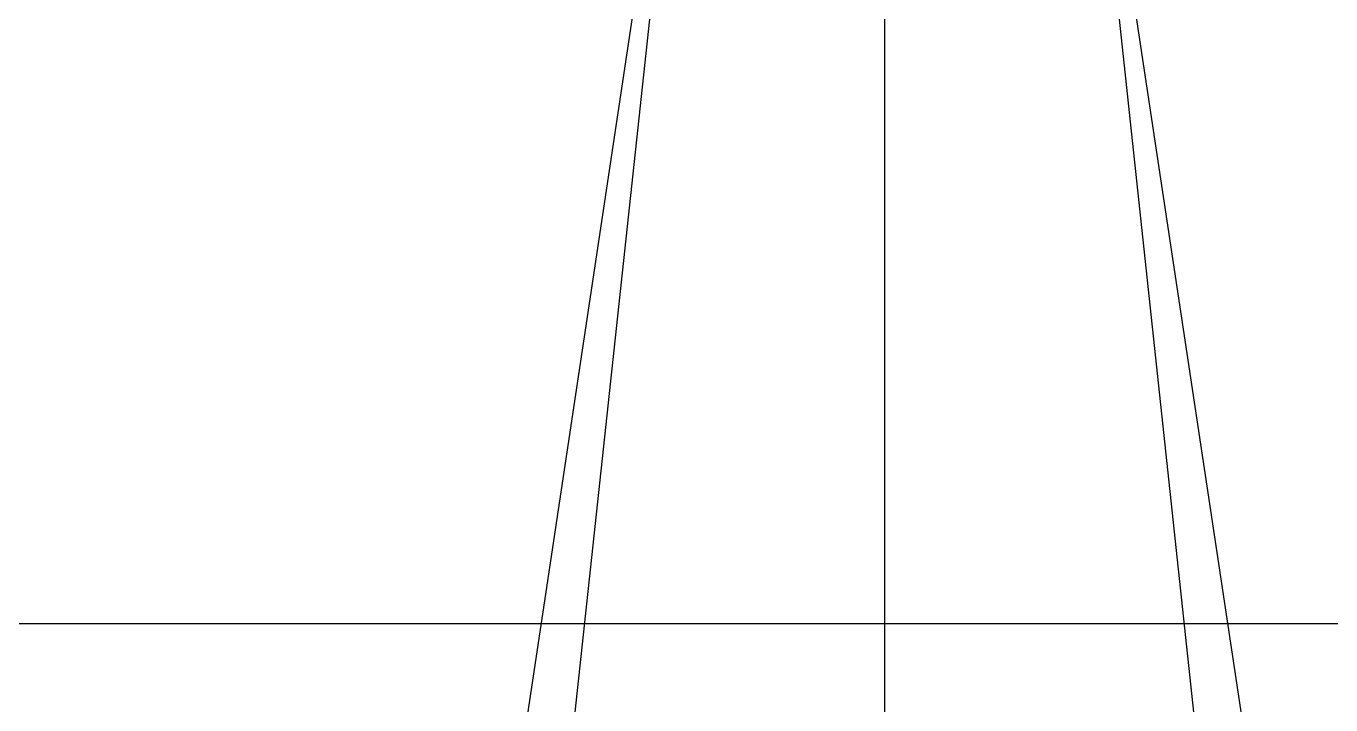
# Model space of a CAD drawing. Extents: x 500 to 100500, y -14500 to 21140.
# Drawn here: x 7254.6 to 7575.7, y -2888.9 to -2721.7 of the extents above; entities that cross this region are included whole.
import ezdxf

# ---------------------------------------------------------------- set-up
doc = ezdxf.new("R2010")
doc.units = 0
doc.layers.get('0').update_dxf_attribs({"linetype": 'CONTINUOUS'})

# ---------------------------------------------------------------- blocks, each defined once
blk = doc.blocks.new('KJVision F')
at = {"color": 2}
for p, q in [((7970.62, -72337.14, -10.47), (8170.62, -71007.14, -10.47)), ((8127.62, -71407.14, -10.47), (8170.62, -71007.14, -10.47)), ((8217.62, -71007.14, -10.47), (8217.62, -72337.14, -10.47)), ((8264.62, -71007.14, -10.47), (8464.62, -72337.14, -10.47)), ((8264.62, -71007.14, -10.47), (8307.62, -71407.14, -10.47))]:
    blk.add_line(p, q, dxfattribs=at)
blk = doc.blocks.new('KJprobe Card F')
at = {"color": 6}
blk.add_line((31903.7, -77304.49, 43.99), (30603.7, -77304.49, 43.99), dxfattribs=at)

msp = doc.modelspace()

# ---------------------------------------------------------------- block references
for name, p in [('KJVision F', (-751.77, 68387.03, -65.34)), ('KJprobe Card F', (-23667.2, 74435.59, -119.8))]:
    msp.add_blockref(name, p)

doc.saveas('drawing.dxf')
